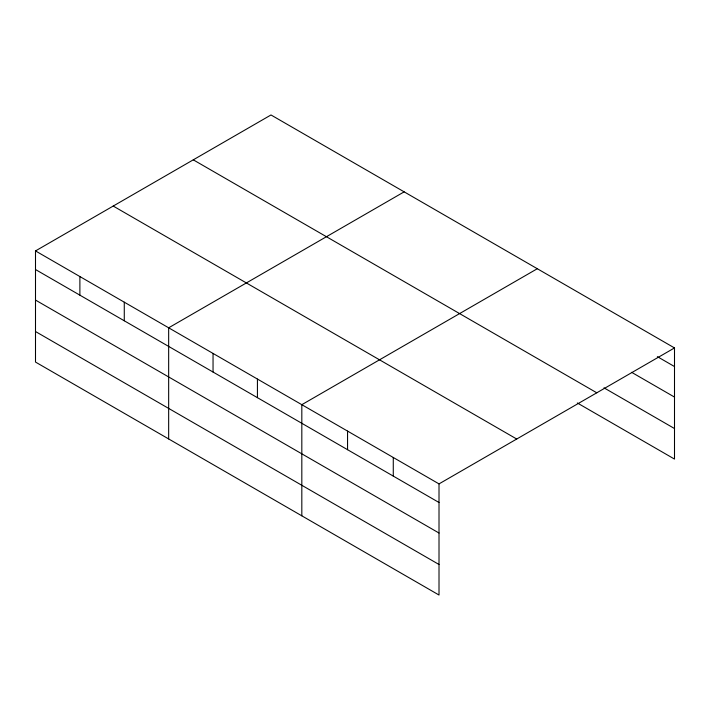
<?xml version="1.0" encoding="UTF-8"?>
<svg xmlns="http://www.w3.org/2000/svg" width="710" height="710" viewBox="0 0 710 710"><rect width="100%" height="100%" fill="white"/><g stroke="black" fill="none" stroke-linecap="round" stroke-linejoin="round"><path stroke-width="1.06" d="M439.011 533.033L439.011 483.892L35.5 250.923L35.5 362.064L439.011 595.033L439.011 533.033L35.5 300.073M577.319 402.969L674.5 459.077L674.5 347.935L270.989 114.967L35.5 250.923M404.15 191.851L168.66 327.807L168.66 438.94M537.301 268.726L301.821 404.682L301.821 515.824M439.011 483.892L674.5 347.935M657.353 356.642L674.5 366.546M631.625 372.324L674.5 397.076M603.997 387.837L674.5 428.538M193.28 159.839L596.791 392.799M113.209 206.06L516.72 439.029M35.5 269.534L439.011 502.502M35.5 331.526L439.011 564.494M393.278 457.488L393.278 476.099M347.554 431.085L347.554 449.696M257.428 379.06L257.428 397.671M213.044 353.429L213.044 372.04M124.277 302.176L124.277 320.787M79.884 276.554L79.884 295.165"/></g></svg>
